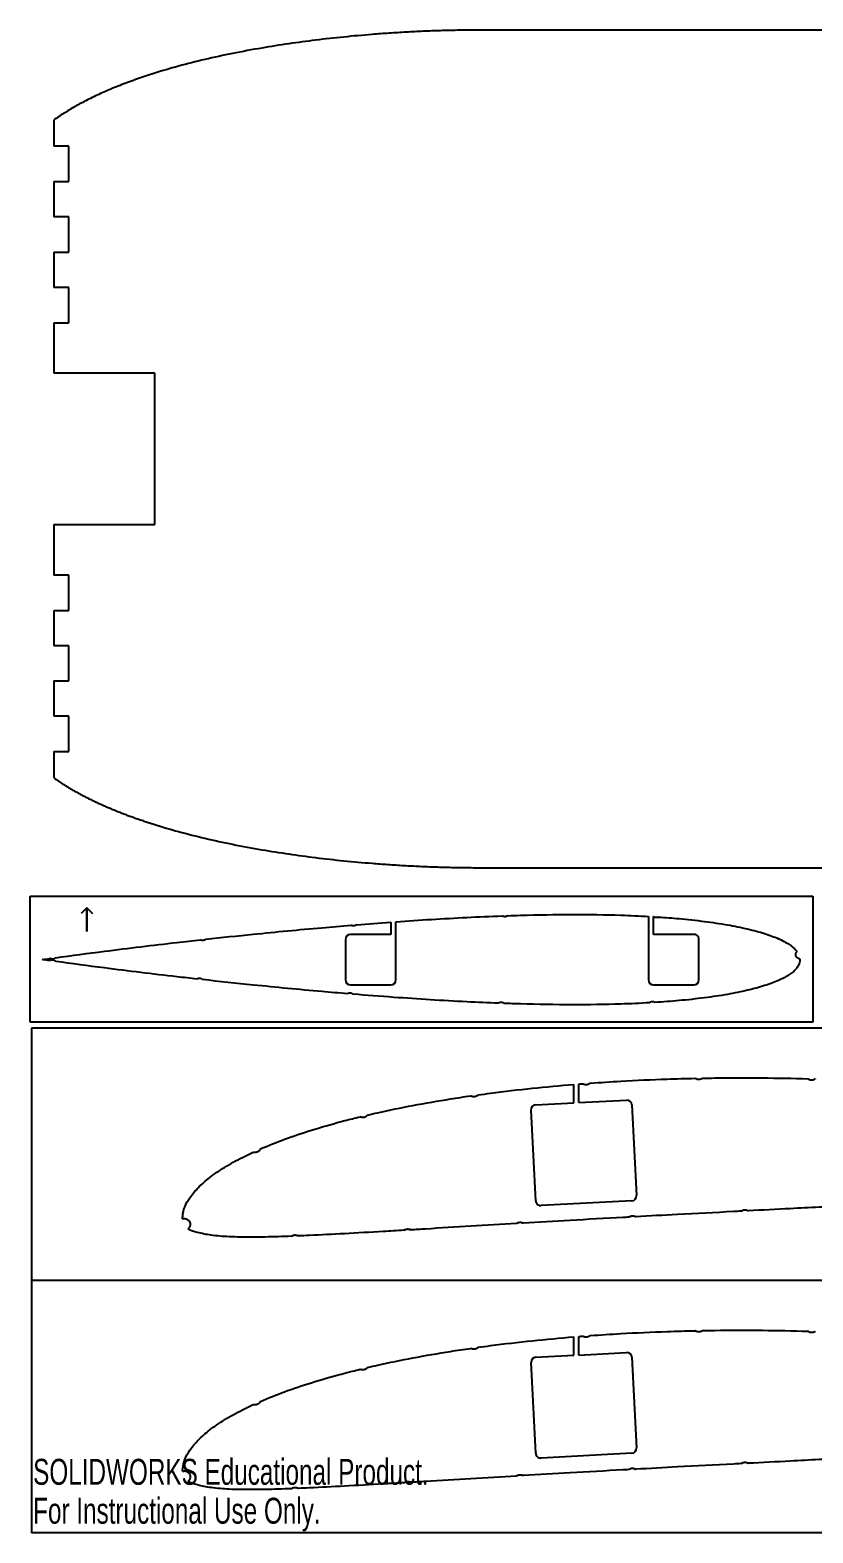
# Model space of a CAD drawing. Header units: millimetres. Extents: x -1 to 420, y 0 to 297.
# Drawn here: x -0.6 to 154.4, y -0.4 to 297.5 of the extents above; entities that cross this region are included whole.
import ezdxf

# ---------------------------------------------------------------- set-up
doc = ezdxf.new("R2010")
doc.units = ezdxf.units.MM
doc.styles.add('SLDTEXTSTYLE0', font='TXT', dxfattribs={"width": 0.7})

msp = doc.modelspace()

# ---------------------------------------------------------------- linework, layer by layer
at = {"color": 7, "linetype": 'Continuous', "lineweight": 25}
for p, q in [((420.05, 297.48), (89.11, 297.48)), ((4.07, 279.62), (4.07, 274.48)), ((7.07, 274.48), (4.07, 274.48)), ((7.07, 267.48), (7.07, 274.48)), ((4.07, 267.48), (4.07, 260.48)), ((4.07, 267.48), (7.07, 267.48)), ((7.07, 260.48), (4.07, 260.48)), ((7.07, 253.48), (7.07, 260.48)), ((4.07, 253.48), (4.07, 246.48)), ((4.07, 253.48), (7.07, 253.48)), ((7.07, 246.48), (4.07, 246.48)), ((7.07, 239.48), (7.07, 246.48)), ((4.07, 239.48), (4.07, 229.48)), ((4.07, 239.48), (7.07, 239.48)), ((24.07, 229.48), (4.07, 229.48)), ((24.07, 199.48), (24.07, 229.48)), ((4.07, 199.48), (4.07, 189.48)), ((4.07, 199.48), (24.07, 199.48)), ((7.07, 189.48), (4.07, 189.48)), ((7.07, 182.48), (7.07, 189.48)), ((4.07, 182.48), (4.07, 175.48)), ((4.07, 182.48), (7.07, 182.48)), ((7.07, 175.48), (4.07, 175.48)), ((7.07, 168.48), (7.07, 175.48)), ((4.07, 168.48), (4.07, 161.48)), ((4.07, 168.48), (7.07, 168.48)), ((7.07, 161.48), (4.07, 161.48)), ((7.07, 154.48), (7.07, 161.48)), ((4.07, 154.48), (7.07, 154.48)), ((4.07, 154.48), (4.07, 149.34)), ((89.11, 131.48), (420.05, 131.48)), ((-0.61, 100.84), (-0.61, 125.84)), ((-0.61, 125.84), (154.39, 125.84)), ((154.39, 125.84), (154.39, 100.84)), ((70.85, 120.7), (70.85, 118.27)), ((71.85, 109.27), (71.85, 120.77)), ((121.85, 121.83), (121.85, 109.27)), ((122.85, 121.78), (122.86, 121.77)), ((122.85, 118.27), (122.85, 121.78)), ((61.85, 117.27), (61.85, 109.27)), ((70.85, 118.27), (62.85, 118.27)), ((130.85, 118.27), (122.85, 118.27)), ((131.85, 109.27), (131.85, 117.42)), ((62.85, 108.27), (70.85, 108.27)), ((122.85, 108.27), (130.85, 108.27)), ((154.39, 100.84), (-0.61, 100.84)), ((-0.35, 99.67), (-0.35, 49.67)), ((309.65, 99.67), (-0.35, 99.67)), ((107.07, 84.88), (107.07, 88.53)), ((108.07, 84.93), (108.07, 88.61)), ((99.54, 65.46), (98.6, 83.44)), ((99.54, 84.49), (107.07, 84.88)), ((108.07, 84.93), (117.52, 85.43)), ((118.57, 84.48), (119.51, 66.51)), ((118.56, 65.46), (100.59, 64.51)), ((309.65, 49.67), (-0.35, 49.67)), ((-0.35, 49.65), (-0.35, -0.35)), ((309.65, 49.65), (-0.35, 49.65)), ((107.08, 34.85), (107.08, 38.51)), ((108.08, 34.91), (108.08, 38.59)), ((99.54, 15.43), (98.6, 33.41)), ((99.54, 34.46), (107.08, 34.85)), ((108.08, 34.91), (117.52, 35.4)), ((118.57, 34.46), (119.51, 16.48)), ((118.57, 15.43), (100.59, 14.49)), ((309.65, -0.35), (-0.35, -0.35))]:
    msp.add_line(p, q, dxfattribs=at)
at = {"color": 7, "linetype": 'Continuous'}
for p, q in [((10.65, 123.52), (9.52, 122.38)), ((10.65, 123.52), (10.65, 118.87)), ((10.65, 118.87), (10.65, 123.52)), ((10.65, 123.52), (11.78, 122.38)), ((11.78, 122.38), (10.65, 123.52))]:
    msp.add_line(p, q, dxfattribs=at)
at = {"color": 7, "linetype": 'Continuous', "lineweight": 25}
for centre, radius, start, end in [((62.85, 117.27), 1, 90, 180), ((130.92, 117.34), 0.927, 4.7143, 94.7143), ((62.85, 109.27), 1, 180, 270), ((70.85, 109.27), 1, 270, 0), ((122.85, 109.27), 1, 180, 270), ((130.85, 109.27), 1, 270, 0), ((99.59, 83.49), 1, 93, 183), ((117.57, 84.43), 1, 3, 93), ((118.51, 66.46), 1, 273, 3), ((100.54, 65.51), 1, 183, 273), ((99.6, 33.46), 1, 93, 183), ((117.57, 34.4), 1, 3, 93), ((100.54, 15.49), 1, 183, 273), ((118.51, 16.43), 1, 273, 3)]:
    msp.add_arc(centre, radius, start, end, dxfattribs=at)
for points, knots in [([(89.11, 297.48), (88.54, 297.48), (87.41, 297.48), (85.72, 297.46), (84.03, 297.43), (82.34, 297.4), (80.65, 297.35), (78.96, 297.3), (77.27, 297.23), (75.58, 297.15), (73.88, 297.06), (72.19, 296.96), (70.5, 296.86), (68.81, 296.74), (63.95, 296.36), (56.09, 295.58), (46.88, 294.24), (39.58, 292.88), (34.07, 291.69), (28.87, 290.37), (24.96, 289.22), (22.25, 288.34), (20.65, 287.8), (19.1, 287.24), (17.59, 286.67), (16.12, 286.09), (14.71, 285.49), (13.34, 284.89), (12.02, 284.27), (10.74, 283.64), (9.51, 283), (8.33, 282.35), (7.2, 281.69), (6.11, 281.01), (5.06, 280.33), (4.4, 279.85), (4.07, 279.62)], [0, 0, 0, 0, 0.01923, 0.038459, 0.057688, 0.076917, 0.096148, 0.115381, 0.134617, 0.153856, 0.173099, 0.192347, 0.211601, 0.230861, 0.250128, 0.377892, 0.500225, 0.567244, 0.631217, 0.692211, 0.750304, 0.770008, 0.789251, 0.808035, 0.826367, 0.844252, 0.861694, 0.878702, 0.89528, 0.911436, 0.927179, 0.942516, 0.957456, 0.97201, 0.986187, 1, 1, 1, 1]), ([(4.07, 149.34), (4.24, 149.21), (4.59, 148.96), (5.14, 148.59), (5.69, 148.22), (6.26, 147.85), (6.84, 147.49), (7.43, 147.13), (8.04, 146.78), (8.66, 146.42), (9.3, 146.08), (9.94, 145.73), (10.61, 145.39), (11.28, 145.05), (11.97, 144.71), (12.67, 144.38), (13.39, 144.05), (14.12, 143.73), (14.86, 143.4), (15.61, 143.09), (16.38, 142.77), (17.17, 142.46), (17.96, 142.15), (18.77, 141.84), (19.59, 141.54), (20.43, 141.24), (21.28, 140.95), (22.14, 140.66), (23.02, 140.37), (25.23, 139.66), (28.88, 138.59), (34.09, 137.27), (39.59, 136.07), (46.89, 134.72), (56.09, 133.38), (64.44, 132.55), (70.27, 132.12), (73.4, 131.92), (76.54, 131.76), (79.68, 131.63), (82.82, 131.55), (85.96, 131.49), (88.06, 131.48), (89.11, 131.48)], [0, 0, 0, 0, 0.00736, 0.014823, 0.02239, 0.030065, 0.037848, 0.045742, 0.053747, 0.061865, 0.070098, 0.078447, 0.086914, 0.095499, 0.104204, 0.113031, 0.121979, 0.131051, 0.140247, 0.149569, 0.159017, 0.168592, 0.178295, 0.188127, 0.198089, 0.208181, 0.218405, 0.228761, 0.23925, 0.249872, 0.307954, 0.368935, 0.432893, 0.499894, 0.6222, 0.749932, 0.7857, 0.821445, 0.857173, 0.892888, 0.928594, 0.964297, 1, 1, 1, 1]), ([(93.92, 121.97), (94.79, 122), (99.08, 122.14), (106.58, 122.26), (115.02, 122.15), (120.04, 121.94), (121.85, 121.83)], [0.6049523, 0.6049523, 0.6049523, 0.6049523, 0.6220939, 0.6891189, 0.7520353, 0.7876276, 0.7876276, 0.7876276, 0.7876276]), ([(34.18, 117.31), (37.32, 117.65), (44.97, 118.46), (54.57, 119.38), (61.03, 119.93), (62.97, 120.09)], [0.2130688, 0.2130688, 0.2130688, 0.2130688, 0.2750146, 0.3639134, 0.4021928, 0.4021928, 0.4021928, 0.4021928]), ([(63.51, 119.95), (63.46, 119.95), (63.35, 119.94), (63.19, 119.98), (63.06, 120.03), (62.99, 120.08), (62.97, 120.09)], [0, 0, 0, 0, 0.1268029, 0.2499335, 0.371287, 0.4355449, 0.4355449, 0.4355449, 0.4355449]), ([(64.02, 120.18), (64, 120.16), (63.94, 120.1), (63.83, 120.03), (63.68, 119.97), (63.57, 119.95), (63.51, 119.95)], [0.5670716, 0.5670716, 0.5670716, 0.5670716, 0.6288232, 0.7503118, 0.8734811, 1, 1, 1, 1]), ([(71.85, 120.77), (76.52, 121.11), (83.53, 121.54), (90.55, 121.85), (92.88, 121.93)], [0.4604137, 0.4604137, 0.4604137, 0.4604137, 0.5523215, 0.5981463, 0.5981463, 0.5981463, 0.5981463]), ([(93.41, 121.77), (93.36, 121.77), (93.25, 121.77), (93.09, 121.82), (92.97, 121.87), (92.9, 121.92), (92.88, 121.93)], [0, 0, 0, 0, 0.1277235, 0.2489976, 0.3721718, 0.4326193, 0.4326193, 0.4326193, 0.4326193]), ([(93.92, 121.97), (93.9, 121.96), (93.84, 121.91), (93.73, 121.84), (93.58, 121.78), (93.47, 121.77), (93.41, 121.77)], [0.5743435, 0.5743435, 0.5743435, 0.5743435, 0.6278493, 0.7508979, 0.8728976, 1, 1, 1, 1]), ([(123.36, 121.58), (123.31, 121.59), (123.2, 121.6), (123.04, 121.65), (122.93, 121.72), (122.88, 121.76), (122.86, 121.77)], [0, 0, 0, 0, 0.1263577, 0.2493701, 0.3707038, 0.4139464, 0.4139464, 0.4139464, 0.4139464]), ([(123.85, 121.71), (123.84, 121.71), (123.79, 121.67), (123.69, 121.62), (123.53, 121.58), (123.42, 121.58), (123.36, 121.58)], [0.6101012, 0.6101012, 0.6101012, 0.6101012, 0.6280171, 0.7501566, 0.8732428, 1, 1, 1, 1]), ([(123.85, 121.71), (125.2, 121.62), (128.25, 121.38), (132.82, 120.89), (137.35, 120.22), (140.77, 119.54), (143.21, 118.92), (144.82, 118.46), (146.27, 117.96), (147.55, 117.45), (148.68, 116.91), (149.64, 116.35), (150.43, 115.78), (150.96, 115.27), (151.21, 114.96), (151.28, 114.87)], [0.8007256, 0.8007256, 0.8007256, 0.8007256, 0.8273976, 0.8606989, 0.8907143, 0.917223, 0.929108, 0.9400599, 0.9500702, 0.9591384, 0.9672738, 0.9745004, 0.980863, 0.9864377, 0.988706, 0.988706, 0.988706, 0.988706]), ([(4.44, 113.63), (7.66, 114.08), (15.67, 115.14), (25.24, 116.3), (31.58, 117.02), (33.13, 117.19)], [0.0171374, 0.0171374, 0.0171374, 0.0171374, 0.0809075, 0.1755602, 0.2061721, 0.2061721, 0.2061721, 0.2061721]), ([(33.68, 117.06), (33.62, 117.06), (33.52, 117.05), (33.35, 117.08), (33.23, 117.14), (33.16, 117.18), (33.13, 117.19)], [0, 0, 0, 0, 0.1263134, 0.2490558, 0.3708794, 0.4375945, 0.4375945, 0.4375945, 0.4375945]), ([(34.18, 117.31), (34.16, 117.29), (34.1, 117.23), (33.99, 117.16), (33.84, 117.09), (33.73, 117.07), (33.68, 117.06)], [0.5628877, 0.5628877, 0.5628877, 0.5628877, 0.6285099, 0.7509327, 0.8727106, 1, 1, 1, 1]), ([(1.85, 113.27), (1.88, 113.27), (2.34, 113.34), (2.86, 113.41), (3.35, 113.48), (3.4, 113.48)], [0, 0, 0, 0, 0.00057829, 0.00922458, 0.01023754, 0.01023754, 0.01023754, 0.01023754]), ([(3.38, 113.05), (3.34, 113.06), (2.86, 113.12), (2.34, 113.2), (1.88, 113.26), (1.85, 113.27)], [0.98985713, 0.98985713, 0.98985713, 0.98985713, 0.99077542, 0.99942171, 1, 1, 1, 1]), ([(3.95, 113.18), (3.89, 113.18), (3.79, 113.19), (3.62, 113.17), (3.49, 113.12), (3.41, 113.07), (3.38, 113.05)], [0, 0, 0, 0, 0.1269383, 0.2490653, 0.3719645, 0.4522872, 0.4522872, 0.4522872, 0.4522872]), ([(3.95, 113.37), (3.9, 113.36), (3.79, 113.35), (3.63, 113.38), (3.5, 113.43), (3.42, 113.47), (3.4, 113.48)], [0, 0, 0, 0, 0.1269102, 0.2497491, 0.372104, 0.4386788, 0.4386788, 0.4386788, 0.4386788]), ([(4.44, 113.63), (4.43, 113.61), (4.37, 113.55), (4.26, 113.47), (4.11, 113.4), (4.01, 113.38), (3.95, 113.37)], [0.5666614, 0.5666614, 0.5666614, 0.5666614, 0.6294676, 0.7509399, 0.8730643, 1, 1, 1, 1]), ([(4.47, 112.9), (4.44, 112.93), (4.38, 113), (4.26, 113.08), (4.11, 113.15), (4, 113.17), (3.95, 113.18)], [0.5393842, 0.5393842, 0.5393842, 0.5393842, 0.6294435, 0.7507821, 0.8732032, 1, 1, 1, 1]), ([(151.85, 113.27), (151.83, 113.05), (151.79, 112.61), (151.51, 111.97), (151.06, 111.35), (150.43, 110.76), (149.64, 110.18), (148.68, 109.62), (147.55, 109.09), (146.27, 108.57), (144.82, 108.08), (143.21, 107.61), (140.77, 106.99), (137.35, 106.31), (132.82, 105.64), (128.02, 105.12), (124.73, 104.88), (123.13, 104.77)], [0, 0, 0, 0, 0.0042175, 0.0086519, 0.0135623, 0.019137, 0.0254996, 0.0327262, 0.0408616, 0.0499298, 0.0599401, 0.070892, 0.082777, 0.1092857, 0.1393011, 0.1726024, 0.2039578, 0.2039578, 0.2039578, 0.2039578]), ([(151.1, 113.89), (151.08, 113.94), (151.04, 114.04), (151.01, 114.2), (151.01, 114.36), (151.05, 114.52), (151.12, 114.68), (151.2, 114.79), (151.26, 114.85), (151.28, 114.87)], [0, 0, 0, 0, 0.126657, 0.2501621, 0.3725314, 0.5002676, 0.6273777, 0.7499387, 0.8158717, 0.8158717, 0.8158717, 0.8158717]), ([(151.83, 113.43), (151.81, 113.43), (151.72, 113.44), (151.59, 113.47), (151.44, 113.54), (151.3, 113.63), (151.18, 113.74), (151.13, 113.84), (151.1, 113.89)], [0.3101112, 0.3101112, 0.3101112, 0.3101112, 0.3720353, 0.5002616, 0.6276079, 0.7501445, 0.8729484, 1, 1, 1, 1]), ([(32.48, 109.41), (31.14, 109.56), (25.02, 110.25), (15.68, 111.39), (7.68, 112.45), (4.47, 112.9)], [0.7981484, 0.7981484, 0.7981484, 0.7981484, 0.8244398, 0.9190925, 0.9826985, 0.9826985, 0.9826985, 0.9826985]), ([(33.02, 109.54), (32.96, 109.54), (32.85, 109.55), (32.69, 109.52), (32.57, 109.47), (32.5, 109.43), (32.48, 109.41)], [0, 0, 0, 0, 0.1270333, 0.250069, 0.3722455, 0.4328436, 0.4328436, 0.4328436, 0.4328436]), ([(33.51, 109.3), (33.5, 109.32), (33.44, 109.37), (33.33, 109.45), (33.18, 109.51), (33.07, 109.53), (33.02, 109.54)], [0.5694389, 0.5694389, 0.5694389, 0.5694389, 0.6285407, 0.7517597, 0.8732338, 1, 1, 1, 1]), ([(62.29, 106.5), (60.57, 106.64), (54.34, 107.17), (44.75, 108.09), (36.88, 108.93), (33.51, 109.3)], [0.6022896, 0.6022896, 0.6022896, 0.6022896, 0.6360866, 0.7249854, 0.7913242, 0.7913242, 0.7913242, 0.7913242]), ([(62.83, 106.64), (62.77, 106.64), (62.66, 106.65), (62.5, 106.61), (62.38, 106.56), (62.31, 106.51), (62.29, 106.5)], [0, 0, 0, 0, 0.1279813, 0.2496109, 0.3724464, 0.4311983, 0.4311983, 0.4311983, 0.4311983]), ([(63.33, 106.41), (63.31, 106.43), (63.25, 106.48), (63.14, 106.55), (62.99, 106.62), (62.88, 106.63), (62.83, 106.64)], [0.572414, 0.572414, 0.572414, 0.572414, 0.6280836, 0.7502012, 0.8732655, 1, 1, 1, 1]), ([(92.17, 104.62), (90.07, 104.7), (83.15, 105.01), (73.53, 105.61), (66.02, 106.19), (63.33, 106.41)], [0.406499, 0.406499, 0.406499, 0.406499, 0.4476785, 0.542484, 0.5954633, 0.5954633, 0.5954633, 0.5954633]), ([(92.7, 104.79), (92.64, 104.79), (92.53, 104.79), (92.37, 104.74), (92.25, 104.68), (92.19, 104.64), (92.17, 104.62)], [0, 0, 0, 0, 0.127082, 0.2502289, 0.3719719, 0.4283057, 0.4283057, 0.4283057, 0.4283057]), ([(93.2, 104.59), (93.19, 104.6), (93.13, 104.65), (93.02, 104.72), (92.86, 104.77), (92.75, 104.78), (92.7, 104.79)], [0.5762731, 0.5762731, 0.5762731, 0.5762731, 0.6273549, 0.7507807, 0.8720694, 1, 1, 1, 1]), ([(122.1, 104.71), (120.21, 104.6), (115.1, 104.38), (106.58, 104.27), (98.84, 104.4), (94.32, 104.55), (93.2, 104.59)], [0.2107202, 0.2107202, 0.2107202, 0.2107202, 0.2479647, 0.3108811, 0.3779061, 0.3997444, 0.3997444, 0.3997444, 0.3997444]), ([(122.61, 104.93), (122.56, 104.92), (122.45, 104.91), (122.29, 104.85), (122.18, 104.78), (122.12, 104.73), (122.1, 104.71)], [0, 0, 0, 0, 0.1265372, 0.249685, 0.3725295, 0.4306319, 0.4306319, 0.4306319, 0.4306319]), ([(123.13, 104.77), (123.12, 104.79), (123.05, 104.83), (122.94, 104.89), (122.78, 104.93), (122.67, 104.93), (122.61, 104.93)], [0.5779452, 0.5779452, 0.5779452, 0.5779452, 0.6283632, 0.750602, 0.8731836, 1, 1, 1, 1]), ([(110.32, 88.78), (112.34, 88.93), (117.41, 89.26), (124.34, 89.57), (129.25, 89.71), (131.1, 89.75)], [1.65183543, 1.65183543, 1.65183543, 1.65183543, 1.66281273, 1.67941149, 1.68945102, 1.68945102, 1.68945102, 1.68945102]), ([(131.85, 89.49), (131.78, 89.49), (131.62, 89.5), (131.4, 89.56), (131.23, 89.65), (131.14, 89.72), (131.1, 89.75)], [0, 0, 0, 0, 0.1277828, 0.2496033, 0.3715101, 0.4424451, 0.4424451, 0.4424451, 0.4424451]), ([(132.59, 89.78), (132.56, 89.75), (132.47, 89.68), (132.3, 89.58), (132.08, 89.51), (131.93, 89.5), (131.85, 89.49)], [0.5584594, 0.5584594, 0.5584594, 0.5584594, 0.6282367, 0.7505422, 0.8728762, 1, 1, 1, 1]), ([(132.59, 89.78), (133.37, 89.79), (137.32, 89.85), (144.26, 89.86), (150.42, 89.74), (153.4, 89.66)], [1.69214959, 1.69214959, 1.69214959, 1.69214959, 1.69636694, 1.7135898, 1.72977801, 1.72977801, 1.72977801, 1.72977801]), ([(154.14, 89.36), (154.06, 89.37), (153.91, 89.38), (153.69, 89.46), (153.53, 89.55), (153.43, 89.63), (153.4, 89.66)], [0, 0, 0, 0, 0.1268806, 0.2486674, 0.3715013, 0.4417644, 0.4417644, 0.4417644, 0.4417644]), ([(154.89, 89.61), (154.86, 89.59), (154.77, 89.52), (154.59, 89.43), (154.37, 89.37), (154.22, 89.37), (154.14, 89.36)], [0.5604177, 0.5604177, 0.5604177, 0.5604177, 0.6289117, 0.7508409, 0.8721936, 1, 1, 1, 1]), ([(88.14, 86.47), (88.11, 86.44), (88.03, 86.35), (87.88, 86.23), (87.67, 86.14), (87.52, 86.11), (87.44, 86.09)], [0.5571959, 0.5571959, 0.5571959, 0.5571959, 0.6295595, 0.7509806, 0.8730535, 1, 1, 1, 1]), ([(88.14, 86.47), (88.95, 86.58), (92.51, 87.06), (98.81, 87.8), (104.33, 88.31), (107.07, 88.53)], [1.61150329, 1.61150329, 1.61150329, 1.61150329, 1.61591655, 1.63098766, 1.64594577, 1.64594577, 1.64594577, 1.64594577]), ([(109.6, 88.46), (109.52, 88.45), (109.37, 88.45), (109.14, 88.5), (108.96, 88.58), (108.86, 88.65), (108.83, 88.67)], [0, 0, 0, 0, 0.1265932, 0.2489633, 0.3713996, 0.44344, 0.44344, 0.44344, 0.44344]), ([(110.32, 88.78), (110.29, 88.75), (110.2, 88.68), (110.04, 88.57), (109.83, 88.48), (109.68, 88.47), (109.6, 88.46)], [0.5588313, 0.5588313, 0.5588313, 0.5588313, 0.628911, 0.7497461, 0.8733617, 1, 1, 1, 1]), ([(66.21, 82.46), (66.88, 82.62), (69.87, 83.3), (75.34, 84.43), (81.5, 85.49), (85.32, 86.07), (86.65, 86.26)], [1.571188, 1.571188, 1.571188, 1.571188, 1.57490153, 1.5878085, 1.60150025, 1.60878772, 1.60878772, 1.60878772, 1.60878772]), ([(87.44, 86.09), (87.36, 86.09), (87.21, 86.07), (86.98, 86.11), (86.8, 86.18), (86.69, 86.24), (86.65, 86.26)], [0, 0, 0, 0, 0.1271685, 0.2499121, 0.3730714, 0.446541, 0.446541, 0.446541, 0.446541]), ([(44.99, 75.75), (45.19, 75.84), (46.97, 76.6), (50.55, 77.98), (55.93, 79.76), (60.73, 81.11), (63.73, 81.87), (64.74, 82.11)], [1.53089212, 1.53089212, 1.53089212, 1.53089212, 1.53209901, 1.54139432, 1.5516485, 1.56282864, 1.56844715, 1.56844715, 1.56844715, 1.56844715]), ([(65.54, 82.01), (65.46, 82), (65.32, 81.97), (65.09, 81.99), (64.89, 82.04), (64.78, 82.09), (64.74, 82.11)], [0, 0, 0, 0, 0.1276645, 0.2483037, 0.3717404, 0.4504338, 0.4504338, 0.4504338, 0.4504338]), ([(66.21, 82.46), (66.19, 82.42), (66.11, 82.33), (65.96, 82.19), (65.76, 82.08), (65.62, 82.03), (65.54, 82.01)], [0.550018, 0.550018, 0.550018, 0.550018, 0.6280248, 0.7498099, 0.8720339, 1, 1, 1, 1]), ([(29.59, 61.91), (29.59, 62.09), (29.63, 62.9), (29.96, 64.35), (31.07, 66.26), (32.75, 68.22), (35.06, 70.24), (38.01, 72.22), (40.91, 73.84), (42.84, 74.77), (43.55, 75.1)], [1.49178018, 1.49178018, 1.49178018, 1.49178018, 1.49276999, 1.49600815, 1.4998683, 1.50454356, 1.51002986, 1.51642701, 1.52378441, 1.52802877, 1.52802877, 1.52802877, 1.52802877]), ([(44.4, 75.14), (44.33, 75.11), (44.19, 75.05), (43.96, 75.03), (43.74, 75.04), (43.61, 75.08), (43.55, 75.1)], [0, 0, 0, 0, 0.1271872, 0.2500778, 0.3716574, 0.4809818, 0.4809818, 0.4809818, 0.4809818]), ([(44.99, 75.75), (44.97, 75.69), (44.91, 75.57), (44.78, 75.4), (44.61, 75.24), (44.47, 75.17), (44.4, 75.14)], [0.5248932, 0.5248932, 0.5248932, 0.5248932, 0.6283472, 0.7498484, 0.8719674, 1, 1, 1, 1]), ([(140.19, 63.4), (139.69, 63.38), (135.5, 63.16), (128.54, 62.8), (122.09, 62.45), (119.33, 62.3)], [1.28885659, 1.28885659, 1.28885659, 1.28885659, 1.29158315, 1.31162891, 1.32663938, 1.32663938, 1.32663938, 1.32663938]), ([(140.19, 63.4), (140.21, 63.42), (140.28, 63.48), (140.43, 63.57), (140.65, 63.66), (140.8, 63.67), (140.88, 63.68)], [0.5906217, 0.5906217, 0.5906217, 0.5906217, 0.6269816, 0.7499852, 0.8730268, 1, 1, 1, 1]), ([(140.88, 63.68), (140.95, 63.68), (141.11, 63.69), (141.33, 63.63), (141.5, 63.55), (141.58, 63.49), (141.61, 63.48)], [0, 0, 0, 0, 0.1279306, 0.2497282, 0.3723664, 0.4211422, 0.4211422, 0.4211422, 0.4211422]), ([(162.47, 64.56), (162.09, 64.54), (157.91, 64.32), (150.96, 63.96), (144.39, 63.62), (141.61, 63.48)], [1.24852433, 1.24852433, 1.24852433, 1.24852433, 1.25060095, 1.27120315, 1.28629534, 1.28629534, 1.28629534, 1.28629534]), ([(29.59, 61.91), (29.65, 61.92), (29.79, 61.95), (30.01, 61.96), (30.23, 61.93), (30.45, 61.85), (30.64, 61.73), (30.75, 61.62), (30.8, 61.56)], [0.2703559, 0.2703559, 0.2703559, 0.2703559, 0.3723117, 0.5001161, 0.6276432, 0.7502924, 0.8733738, 1, 1, 1, 1]), ([(51.15, 58.45), (50.28, 58.41), (47.65, 58.32), (43.53, 58.23), (39.09, 58.29), (35.49, 58.55), (32.78, 59.1), (31.21, 59.51), (30.66, 59.9), (30.66, 59.9)], [1.45010346, 1.45010346, 1.45010346, 1.45010346, 1.45482289, 1.46441268, 1.47242861, 1.47890499, 1.48392631, 1.48749934, 1.48752363, 1.48752363, 1.48752363, 1.48752363]), ([(30.8, 61.56), (30.85, 61.5), (30.95, 61.38), (31.04, 61.17), (31.09, 60.95), (31.09, 60.72), (31.05, 60.49), (30.97, 60.27), (30.85, 60.08), (30.74, 59.97), (30.68, 59.92)], [0, 0, 0, 0, 0.126903, 0.250273, 0.372504, 0.499814, 0.627124, 0.749873, 0.872718, 1, 1, 1, 1]), ([(73.43, 59.62), (72.06, 59.54), (68.13, 59.31), (61.89, 58.96), (56.28, 58.67), (53.24, 58.53), (52.51, 58.5)], [1.40976799, 1.40976799, 1.40976799, 1.40976799, 1.41719979, 1.43112528, 1.44369836, 1.44763727, 1.44763727, 1.44763727, 1.44763727]), ([(73.43, 59.62), (73.43, 59.63), (73.5, 59.68), (73.63, 59.77), (73.84, 59.85), (74, 59.87), (74.07, 59.88)], [0.6158377, 0.6158377, 0.6158377, 0.6158377, 0.6269816, 0.7499852, 0.8730268, 1, 1, 1, 1]), ([(74.07, 59.88), (74.15, 59.88), (74.31, 59.89), (74.53, 59.83), (74.69, 59.77), (74.77, 59.72), (74.78, 59.7)], [0, 0, 0, 0, 0.1279306, 0.2497282, 0.3723664, 0.4059563, 0.4059563, 0.4059563, 0.4059563]), ([(95.69, 60.95), (92.7, 60.78), (86.7, 60.42), (79.73, 60), (75.76, 59.76), (74.78, 59.7)], [1.36944464, 1.36944464, 1.36944464, 1.36944464, 1.38571398, 1.4020248, 1.40731289, 1.40731289, 1.40731289, 1.40731289]), ([(95.69, 60.95), (95.7, 60.96), (95.76, 61.01), (95.89, 61.1), (96.11, 61.18), (96.26, 61.2), (96.34, 61.21)], [0.6148814, 0.6148814, 0.6148814, 0.6148814, 0.6269816, 0.7499852, 0.8730268, 1, 1, 1, 1]), ([(96.34, 61.21), (96.41, 61.22), (96.57, 61.22), (96.79, 61.16), (96.95, 61.1), (97.03, 61.05), (97.05, 61.03)], [0, 0, 0, 0, 0.1279306, 0.2497282, 0.3723664, 0.4061085, 0.4061085, 0.4061085, 0.4061085]), ([(117.94, 62.22), (117.56, 62.2), (113.69, 61.99), (106.73, 61.6), (100.14, 61.22), (97.05, 61.03)], [1.32915367, 1.32915367, 1.32915367, 1.32915367, 1.33120839, 1.35017411, 1.36698659, 1.36698659, 1.36698659, 1.36698659]), ([(117.94, 62.22), (117.95, 62.24), (118.02, 62.29), (118.16, 62.38), (118.37, 62.47), (118.53, 62.48), (118.6, 62.49)], [0.6016544, 0.6016544, 0.6016544, 0.6016544, 0.6269816, 0.7499852, 0.8730268, 1, 1, 1, 1]), ([(118.6, 62.49), (118.68, 62.5), (118.84, 62.5), (119.06, 62.44), (119.22, 62.37), (119.3, 62.32), (119.33, 62.3)], [0, 0, 0, 0, 0.1279306, 0.2497282, 0.3723664, 0.4141831, 0.4141831, 0.4141831, 0.4141831]), ([(51.15, 58.45), (51.16, 58.45), (51.23, 58.51), (51.36, 58.59), (51.58, 58.67), (51.73, 58.69), (51.81, 58.7)], [0.6119392, 0.6119392, 0.6119392, 0.6119392, 0.6270735, 0.7508413, 0.8728687, 1, 1, 1, 1]), ([(51.81, 58.7), (51.89, 58.7), (52.04, 58.7), (52.26, 58.65), (52.42, 58.57), (52.5, 58.52), (52.51, 58.5)], [0, 0, 0, 0, 0.1278165, 0.2496691, 0.372382, 0.4065526, 0.4065526, 0.4065526, 0.4065526]), ([(110.32, 38.76), (110.29, 38.73), (110.21, 38.65), (110.04, 38.54), (109.83, 38.46), (109.68, 38.44), (109.6, 38.43)], [0.5588313, 0.5588313, 0.5588313, 0.5588313, 0.628911, 0.7497461, 0.8733617, 1, 1, 1, 1]), ([(110.32, 38.76), (112.34, 38.9), (117.42, 39.23), (124.34, 39.55), (129.25, 39.68), (131.1, 39.72)], [1.65183543, 1.65183543, 1.65183543, 1.65183543, 1.66281273, 1.67941149, 1.68945102, 1.68945102, 1.68945102, 1.68945102]), ([(131.86, 39.46), (131.78, 39.47), (131.62, 39.47), (131.4, 39.53), (131.23, 39.62), (131.14, 39.69), (131.1, 39.72)], [0, 0, 0, 0, 0.1277828, 0.2496033, 0.3715101, 0.4424451, 0.4424451, 0.4424451, 0.4424451]), ([(132.6, 39.75), (132.56, 39.72), (132.47, 39.65), (132.3, 39.55), (132.09, 39.48), (131.93, 39.47), (131.86, 39.46)], [0.5584594, 0.5584594, 0.5584594, 0.5584594, 0.6282367, 0.7505422, 0.8728762, 1, 1, 1, 1]), ([(132.6, 39.75), (133.37, 39.77), (137.33, 39.83), (144.26, 39.84), (150.42, 39.72), (153.4, 39.63)], [1.69214959, 1.69214959, 1.69214959, 1.69214959, 1.69636694, 1.7135898, 1.72977801, 1.72977801, 1.72977801, 1.72977801]), ([(154.14, 39.34), (154.07, 39.34), (153.91, 39.35), (153.7, 39.43), (153.53, 39.53), (153.44, 39.6), (153.4, 39.63)], [0, 0, 0, 0, 0.1268806, 0.2486674, 0.3715013, 0.4417644, 0.4417644, 0.4417644, 0.4417644]), ([(154.89, 39.59), (154.86, 39.56), (154.77, 39.49), (154.6, 39.41), (154.38, 39.34), (154.22, 39.34), (154.14, 39.34)], [0.5604177, 0.5604177, 0.5604177, 0.5604177, 0.6289117, 0.7508409, 0.8721936, 1, 1, 1, 1]), ([(66.22, 32.44), (66.88, 32.59), (69.87, 33.28), (75.34, 34.4), (81.5, 35.46), (85.33, 36.04), (86.66, 36.23)], [1.571188, 1.571188, 1.571188, 1.571188, 1.57490153, 1.5878085, 1.60150025, 1.60878772, 1.60878772, 1.60878772, 1.60878772]), ([(87.44, 36.06), (87.36, 36.06), (87.21, 36.04), (86.98, 36.08), (86.8, 36.15), (86.69, 36.21), (86.66, 36.23)], [0, 0, 0, 0, 0.1271685, 0.2499121, 0.3730714, 0.446541, 0.446541, 0.446541, 0.446541]), ([(88.14, 36.44), (88.11, 36.41), (88.03, 36.33), (87.88, 36.2), (87.67, 36.11), (87.52, 36.08), (87.44, 36.06)], [0.5571959, 0.5571959, 0.5571959, 0.5571959, 0.6295595, 0.7509806, 0.8730535, 1, 1, 1, 1]), ([(88.14, 36.44), (88.95, 36.56), (92.51, 37.04), (98.82, 37.77), (104.33, 38.28), (107.08, 38.51)], [1.61150329, 1.61150329, 1.61150329, 1.61150329, 1.61591655, 1.63098766, 1.64594577, 1.64594577, 1.64594577, 1.64594577]), ([(109.6, 38.43), (109.52, 38.43), (109.37, 38.42), (109.15, 38.48), (108.97, 38.55), (108.87, 38.62), (108.83, 38.65)], [0, 0, 0, 0, 0.1265932, 0.2489633, 0.3713996, 0.44344, 0.44344, 0.44344, 0.44344]), ([(44.99, 25.72), (45.2, 25.81), (46.98, 26.57), (50.55, 27.95), (55.93, 29.73), (60.73, 31.08), (63.74, 31.84), (64.74, 32.08)], [1.53089212, 1.53089212, 1.53089212, 1.53089212, 1.53209901, 1.54139432, 1.5516485, 1.56282864, 1.56844715, 1.56844715, 1.56844715, 1.56844715]), ([(65.54, 31.98), (65.47, 31.97), (65.32, 31.94), (65.09, 31.96), (64.9, 32.01), (64.78, 32.06), (64.74, 32.08)], [0, 0, 0, 0, 0.1276645, 0.2483037, 0.3717404, 0.4504338, 0.4504338, 0.4504338, 0.4504338]), ([(66.22, 32.44), (66.19, 32.4), (66.11, 32.3), (65.97, 32.17), (65.77, 32.05), (65.62, 32.01), (65.54, 31.98)], [0.550018, 0.550018, 0.550018, 0.550018, 0.6280248, 0.7498099, 0.8720339, 1, 1, 1, 1]), ([(29.59, 11.88), (29.59, 12.07), (29.64, 12.87), (29.96, 14.32), (31.07, 16.23), (32.75, 18.2), (35.06, 20.21), (38.01, 22.19), (40.91, 23.81), (42.84, 24.74), (43.55, 25.07)], [1.49178018, 1.49178018, 1.49178018, 1.49178018, 1.49276999, 1.49600815, 1.4998683, 1.50454356, 1.51002986, 1.51642701, 1.52378441, 1.52802877, 1.52802877, 1.52802877, 1.52802877]), ([(44.4, 25.11), (44.33, 25.08), (44.19, 25.03), (43.96, 25), (43.75, 25.01), (43.61, 25.05), (43.55, 25.07)], [0, 0, 0, 0, 0.1271872, 0.2500778, 0.3716574, 0.4809818, 0.4809818, 0.4809818, 0.4809818]), ([(44.99, 25.72), (44.97, 25.66), (44.91, 25.54), (44.78, 25.37), (44.61, 25.22), (44.47, 25.15), (44.4, 25.11)], [0.5248932, 0.5248932, 0.5248932, 0.5248932, 0.6283472, 0.7498484, 0.8719674, 1, 1, 1, 1]), ([(29.59, 11.88), (29.65, 11.9), (29.79, 11.93), (30.01, 11.93), (30.24, 11.9), (30.45, 11.82), (30.65, 11.7), (30.75, 11.59), (30.81, 11.53)], [0.2703559, 0.2703559, 0.2703559, 0.2703559, 0.3723117, 0.5001161, 0.6276432, 0.7502924, 0.8733738, 1, 1, 1, 1]), ([(117.94, 12.2), (117.56, 12.18), (113.69, 11.96), (106.73, 11.57), (100.14, 11.19), (97.05, 11.01)], [1.32915367, 1.32915367, 1.32915367, 1.32915367, 1.33120839, 1.35017411, 1.36698659, 1.36698659, 1.36698659, 1.36698659]), ([(117.94, 12.2), (117.95, 12.21), (118.02, 12.27), (118.16, 12.36), (118.38, 12.44), (118.53, 12.46), (118.61, 12.47)], [0.6016544, 0.6016544, 0.6016544, 0.6016544, 0.6269816, 0.7499852, 0.8730268, 1, 1, 1, 1]), ([(118.61, 12.47), (118.68, 12.47), (118.84, 12.47), (119.06, 12.41), (119.22, 12.34), (119.31, 12.29), (119.33, 12.27)], [0, 0, 0, 0, 0.1279306, 0.2497282, 0.3723664, 0.4141831, 0.4141831, 0.4141831, 0.4141831]), ([(140.19, 13.38), (139.69, 13.35), (135.5, 13.13), (128.54, 12.77), (122.09, 12.42), (119.33, 12.27)], [1.28885659, 1.28885659, 1.28885659, 1.28885659, 1.29158315, 1.31162891, 1.32663938, 1.32663938, 1.32663938, 1.32663938]), ([(140.19, 13.38), (140.21, 13.39), (140.29, 13.45), (140.43, 13.55), (140.65, 13.63), (140.8, 13.64), (140.88, 13.65)], [0.5906217, 0.5906217, 0.5906217, 0.5906217, 0.6269816, 0.7499852, 0.8730268, 1, 1, 1, 1]), ([(140.88, 13.65), (140.96, 13.65), (141.11, 13.66), (141.33, 13.6), (141.5, 13.52), (141.59, 13.47), (141.61, 13.45)], [0, 0, 0, 0, 0.1279306, 0.2497282, 0.3723664, 0.4211422, 0.4211422, 0.4211422, 0.4211422]), ([(162.47, 14.53), (162.09, 14.51), (157.91, 14.3), (150.96, 13.93), (144.39, 13.59), (141.61, 13.45)], [1.24852433, 1.24852433, 1.24852433, 1.24852433, 1.25060095, 1.27120315, 1.28629534, 1.28629534, 1.28629534, 1.28629534]), ([(51.15, 8.42), (50.29, 8.39), (47.65, 8.29), (43.53, 8.2), (39.1, 8.26), (35.49, 8.52), (32.78, 9.07), (31.22, 9.49), (30.66, 9.87), (30.66, 9.87)], [1.45010346, 1.45010346, 1.45010346, 1.45010346, 1.45482289, 1.46441268, 1.47242861, 1.47890499, 1.48392631, 1.48749934, 1.48752363, 1.48752363, 1.48752363, 1.48752363]), ([(30.81, 11.53), (30.85, 11.47), (30.95, 11.35), (31.04, 11.14), (31.09, 10.92), (31.09, 10.69), (31.06, 10.46), (30.97, 10.25), (30.85, 10.05), (30.74, 9.95), (30.69, 9.89)], [0, 0, 0, 0, 0.126903, 0.250273, 0.372504, 0.499814, 0.627124, 0.749873, 0.872718, 1, 1, 1, 1]), ([(73.43, 9.6), (72.06, 9.52), (68.13, 9.28), (61.89, 8.93), (56.28, 8.64), (53.24, 8.51), (52.52, 8.48)], [1.40976799, 1.40976799, 1.40976799, 1.40976799, 1.41719979, 1.43112528, 1.44369836, 1.44763727, 1.44763727, 1.44763727, 1.44763727]), ([(73.43, 9.6), (73.44, 9.6), (73.5, 9.65), (73.63, 9.74), (73.85, 9.83), (74, 9.84), (74.08, 9.85)], [0.6158377, 0.6158377, 0.6158377, 0.6158377, 0.6269816, 0.7499852, 0.8730268, 1, 1, 1, 1]), ([(74.08, 9.85), (74.15, 9.86), (74.31, 9.86), (74.53, 9.81), (74.69, 9.74), (74.77, 9.69), (74.79, 9.68)], [0, 0, 0, 0, 0.1279306, 0.2497282, 0.3723664, 0.4059563, 0.4059563, 0.4059563, 0.4059563]), ([(95.69, 10.93), (92.7, 10.75), (86.7, 10.39), (79.73, 9.97), (75.76, 9.73), (74.79, 9.68)], [1.36944464, 1.36944464, 1.36944464, 1.36944464, 1.38571398, 1.4020248, 1.40731289, 1.40731289, 1.40731289, 1.40731289]), ([(95.69, 10.93), (95.7, 10.93), (95.76, 10.98), (95.89, 11.07), (96.11, 11.16), (96.26, 11.18), (96.34, 11.18)], [0.6148814, 0.6148814, 0.6148814, 0.6148814, 0.6269816, 0.7499852, 0.8730268, 1, 1, 1, 1]), ([(96.34, 11.18), (96.42, 11.19), (96.57, 11.19), (96.79, 11.14), (96.95, 11.07), (97.03, 11.02), (97.05, 11.01)], [0, 0, 0, 0, 0.1279306, 0.2497282, 0.3723664, 0.4061085, 0.4061085, 0.4061085, 0.4061085]), ([(51.15, 8.42), (51.16, 8.43), (51.23, 8.48), (51.36, 8.56), (51.58, 8.64), (51.73, 8.66), (51.81, 8.67)], [0.6119392, 0.6119392, 0.6119392, 0.6119392, 0.6270735, 0.7508413, 0.8728687, 1, 1, 1, 1]), ([(51.81, 8.67), (51.89, 8.67), (52.04, 8.67), (52.27, 8.62), (52.42, 8.54), (52.5, 8.49), (52.52, 8.48)], [0, 0, 0, 0, 0.1278165, 0.2496691, 0.372382, 0.4065526, 0.4065526, 0.4065526, 0.4065526])]:
    msp.add_open_spline(points, degree=3, knots=knots, dxfattribs=at)
for points in [[(64.02, 120.18), (66.3, 120.36), (68.57, 120.54), (70.85, 120.7)], [(151.83, 113.43), (151.84, 113.38), (151.84, 113.32), (151.85, 113.27)], [(108.07, 88.61), (108.33, 88.63), (108.58, 88.65), (108.83, 88.67)], [(30.68, 59.92), (30.68, 59.91), (30.67, 59.91), (30.66, 59.9)], [(108.08, 38.59), (108.33, 38.61), (108.58, 38.63), (108.83, 38.65)], [(30.69, 9.89), (30.68, 9.89), (30.67, 9.88), (30.66, 9.87)]]:
    msp.add_open_spline(points, degree=3, dxfattribs=at)

# ---------------------------------------------------------------- texts
at = {"color": 7, "linetype": 'Continuous', "char_height": 5.1381, "attachment_point": 1, "style": 'SLDTEXTSTYLE0'}
for s, insert in [('SOLIDWORKS Educational Product.', (0, 14.33)), ('For Instructional Use Only.', (0, 6.62))]:
    msp.add_mtext(s, dxfattribs=dict(at, insert=insert))

doc.saveas('drawing.dxf')
